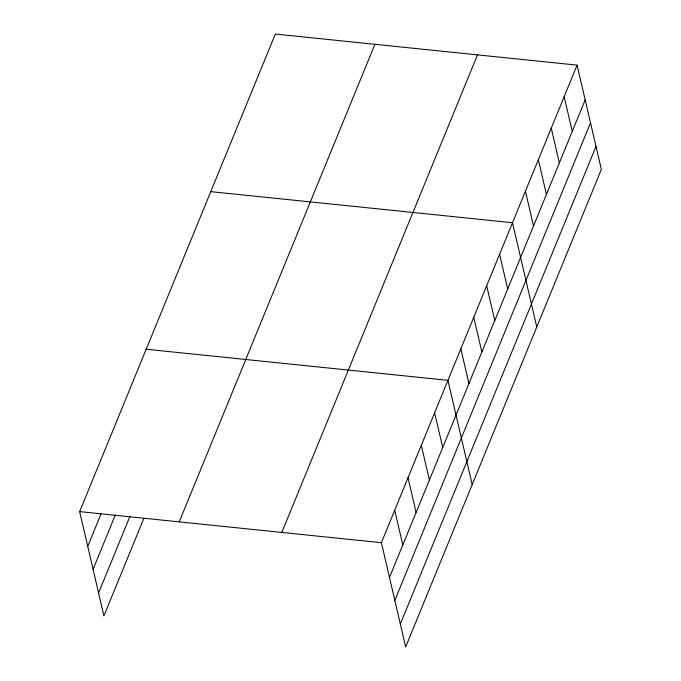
<?xml version="1.0" encoding="UTF-8"?>
<svg xmlns="http://www.w3.org/2000/svg" width="681" height="681" viewBox="0 0 681 681"><rect width="100%" height="100%" fill="white"/><g stroke="black" fill="none" stroke-linecap="round" stroke-linejoin="round"><path stroke-width="1.02" d="M143.836 518.454L103.912 615.871L79.651 511.61L275.337 34.05L577.088 65.129L601.349 169.39L405.663 646.95L381.403 542.689L577.088 65.129M87.738 546.375L101.043 513.9M93.076 569.307L115.251 515.185M98.575 592.938L130.028 516.181M179.231 521.867L374.916 44.308M281.823 532.431L477.509 54.872M389.489 577.454L585.175 99.886M394.827 600.387L590.512 122.827M400.326 624.017L596.011 146.449M210.761 191.642L512.512 222.721L536.773 326.982M146.185 349.242L447.936 380.321L472.197 484.583M79.651 511.61L381.403 542.689M564.174 96.642L572.261 131.407M551.261 128.164L559.348 162.929M538.339 159.686L546.434 194.443M525.426 191.208L533.512 225.964M499.599 254.243L507.685 288.999M486.677 285.765L494.772 320.521M473.763 317.278L481.85 352.043M460.85 348.8L468.937 383.565M434.631 412.797L442.718 447.553M421.318 445.263L429.413 480.028M408.013 477.739L416.1 512.504M394.708 510.214L402.794 544.979"/></g></svg>
